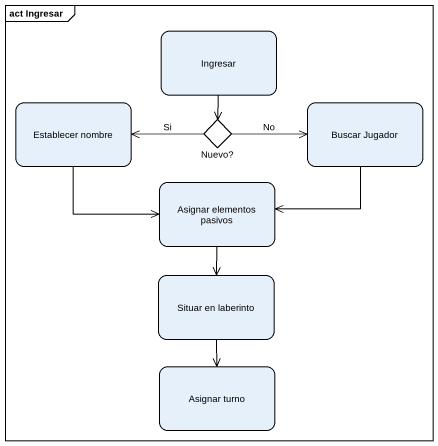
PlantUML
@startuml
mainframe act Ingresar
hide empty description
state Ingresar
state "Establecer nombre" as Establecer_nombre
state "Buscar Jugador" as Buscar_Jugador
state "Nuevo?" as Nuevo <<choice>>
state "Asignar elementos pasivos" as Asignar_elementos_pasivos
state "Situar en laberinto" as Situar_en_laberinto
state "Asignar turno" as Asignar_turno
Ingresar --> Nuevo
Establecer_nombre -right-> Asignar_elementos_pasivos
Buscar_Jugador -left-> Asignar_elementos_pasivos
Nuevo -left-> Establecer_nombre : Si
Nuevo -right-> Buscar_Jugador : No
Asignar_elementos_pasivos --> Situar_en_laberinto
Situar_en_laberinto --> Asignar_turno
@enduml
